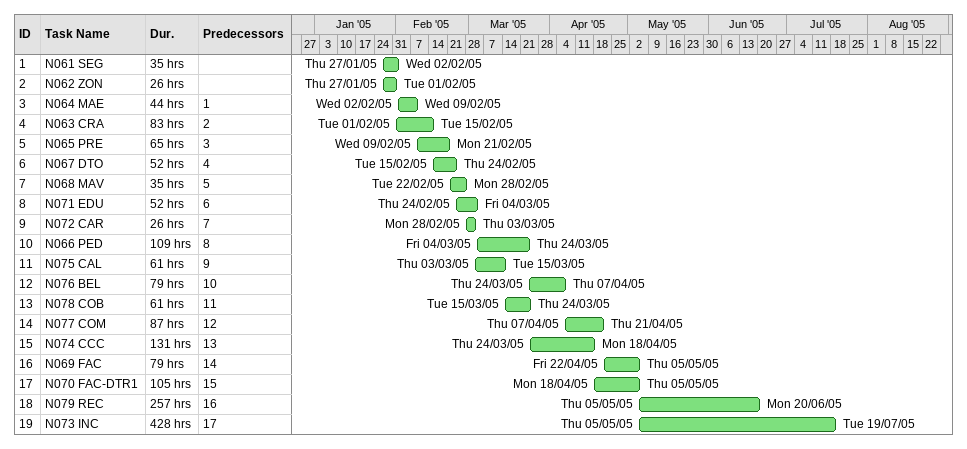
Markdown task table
| ID | Task | Duration | Start | Finish | Predecessors |
|---|---|---|---|---|---|
| 1 | N061 SEG | 35h | 2005-01-27 | 2005-02-02 |  |
| 2 | N062 ZON | 26h | 2005-01-27 | 2005-02-01 |  |
| 3 | N064 MAE | 44h | 2005-02-02 | 2005-02-09 | 1 |
| 4 | N063 CRA | 83h | 2005-02-01 | 2005-02-15 | 2 |
| 5 | N065 PRE | 65h | 2005-02-09 | 2005-02-21 | 3 |
| 6 | N067 DTO | 52h | 2005-02-15 | 2005-02-24 | 4 |
| 7 | N068 MAV | 35h | 2005-02-22 | 2005-02-28 | 5 |
| 8 | N071 EDU | 52h | 2005-02-24 | 2005-03-04 | 6 |
| 9 | N072 CAR | 26h | 2005-02-28 | 2005-03-03 | 7 |
| 10 | N066 PED | 109h | 2005-03-04 | 2005-03-24 | 8 |
| 11 | N075 CAL | 61h | 2005-03-03 | 2005-03-15 | 9 |
| 12 | N076 BEL | 79h | 2005-03-24 | 2005-04-07 | 10 |
| 13 | N078 COB | 61h | 2005-03-15 | 2005-03-24 | 11 |
| 14 | N077 COM | 87h | 2005-04-07 | 2005-04-21 | 12 |
| 15 | N074 CCC | 131h | 2005-03-24 | 2005-04-18 | 13 |
| 16 | N069 FAC | 79h | 2005-04-22 | 2005-05-05 | 14 |
| 17 | N070 FAC-DTR1 | 105h | 2005-04-18 | 2005-05-05 | 15 |
| 18 | N079 REC | 257h | 2005-05-05 | 2005-06-20 | 16 |
| 19 | N073 INC | 428h | 2005-05-05 | 2005-07-19 | 17 |
